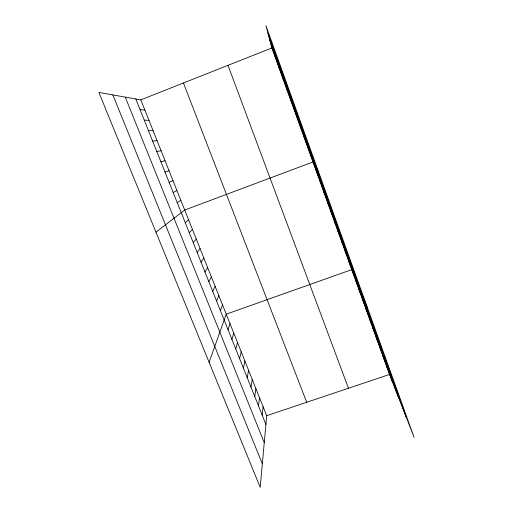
<?xml version="1.0" encoding="UTF-8"?>
<svg xmlns="http://www.w3.org/2000/svg" width="513" height="513" viewBox="0 0 513 513"><rect width="100%" height="100%" fill="white"/><g stroke="black" fill="none" stroke-linecap="round" stroke-linejoin="round"><path stroke-width="0.77" d="M140.812 99.862L266.696 415.71L260.194 487.35L98.894 92.449L140.812 99.862L271.884 47.972L265.926 25.65L414.106 437.403L389.547 374.445L271.884 47.972M262.207 415.19L263.111 406.713M294.59 110.981L294.648 110.455M258.488 405.892L259.507 397.665M254.756 396.543L255.884 388.578M250.998 387.148L252.242 379.44M247.228 377.709L248.581 370.258M243.431 368.219L244.906 361.03M239.616 358.677L241.206 351.758M235.781 349.084L237.493 342.434M231.927 339.446L233.755 333.065M228.054 329.75L230.004 323.652M209.112 362.293L226.233 314.187L351.771 269.626L367.27 307.261M220.359 310.5L222.552 304.953M216.544 300.945L218.852 295.674M212.703 291.346L215.139 286.344M208.842 281.688L211.401 276.975M204.963 271.986L207.65 267.555M201.064 262.233L203.873 258.09M197.146 252.428L200.083 248.574M193.209 242.572L196.274 239.013M189.246 232.665L192.439 229.401M185.264 222.706L188.592 219.737M155.958 232.165L184.718 210.029L312.975 161.98L318.445 171.592M177.241 202.629L180.833 200.269M173.195 192.51L176.921 190.464M169.13 182.339L172.99 180.602M165.039 172.111L169.046 170.688M266.696 415.71L389.547 374.445M160.928 161.832L165.071 160.729M156.798 151.495L161.082 150.713M152.643 141.101L157.068 140.652M148.469 130.655L153.041 130.533M144.268 120.151L148.982 120.363M140.049 109.59L144.91 110.141M305.677 141.735L306.101 142.229M309.333 151.886L309.871 152.707M316.592 172.015L317.361 173.49M320.189 182.006L321.08 183.801M323.774 191.945L324.774 194.055M327.339 201.827L328.448 204.257M330.879 211.664L332.103 214.402M334.405 221.449L335.739 224.495M337.913 231.183L339.356 234.531M341.408 240.866L342.96 244.521M344.877 250.504L346.538 254.454M348.333 260.091L350.097 264.336M355.297 279.405L357.266 284.234M358.799 289.133L360.876 294.257M112.854 94.918L262.329 463.842M362.287 298.81L364.474 304.222M125.281 97.111L264.253 442.623M365.756 308.435L368.045 314.136M135.804 98.977L265.907 424.437M369.206 318.009L371.598 323.998M372.643 327.538L375.131 333.809M376.055 337.015L378.645 343.563M379.453 346.442L382.14 353.265M382.833 355.823L385.622 362.922M386.199 365.16L389.085 372.528M183.442 82.984L306.697 402.275M228.003 65.343L348.462 388.245M267.921 33.114L406.02 416.671M269.684 39.732L398.742 398.024M271.178 45.324L392.522 382.076M275.141 56.327L275.718 58.617M279.085 67.274L279.534 69.197M283.009 78.156L283.33 79.727M286.908 88.98L287.107 90.198M290.788 99.746L290.858 100.619"/></g></svg>
